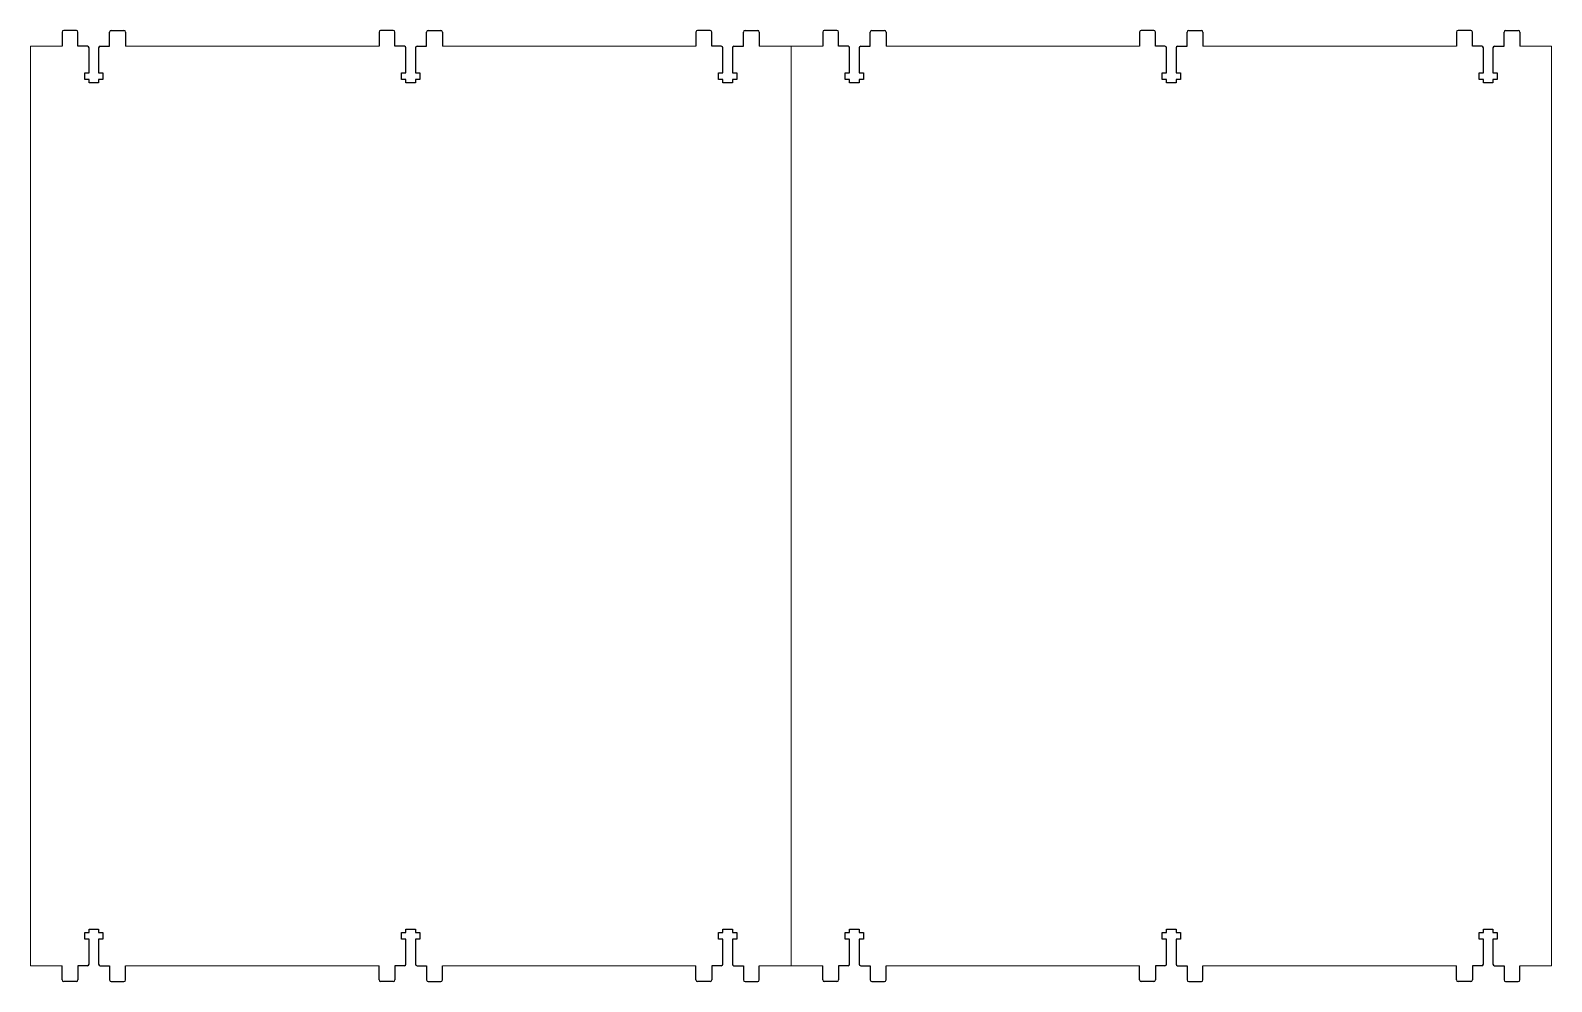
# Model space of a CAD drawing. Header units: millimetres. Extents: x 0 to 480, y 0 to 300.
import ezdxf

# ---------------------------------------------------------------- set-up
doc = ezdxf.new("R2010")
doc.units = ezdxf.units.MM
doc.layers.get('0').update_dxf_attribs({"linetype": 'CONTINUOUS', "lineweight": 25, "true_color": 0x000000})
doc.layers.add('Base - Horizontal', color=7, linetype='CONTINUOUS', lineweight=0, true_color=0x000000)

msp = doc.modelspace()

# ---------------------------------------------------------------- linework, layer by layer
for p, q in [((10, 299.5), (10, 295)), ((14.5, 300), (10.5, 300)), ((15, 295), (15, 299.5)), ((25, 295), (25, 299.5)), ((25.5, 300), (29.5, 300)), ((30, 299.5), (30, 295)), ((110, 299.5), (110, 295)), ((114.5, 300), (110.5, 300)), ((115, 295), (115, 299.5)), ((125, 295), (125, 299.5)), ((125.5, 300), (129.5, 300)), ((130, 299.5), (130, 295)), ((210, 299.5), (210, 295)), ((214.5, 300), (210.5, 300)), ((215, 295), (215, 299.5)), ((225, 295), (225, 299.5)), ((225.5, 300), (229.5, 300)), ((230, 299.5), (230, 295)), ((250, 299.5), (250, 295)), ((254.5, 300), (250.5, 300)), ((255, 295), (255, 299.5)), ((265, 295), (265, 299.5)), ((265.5, 300), (269.5, 300)), ((270, 299.5), (270, 295)), ((350, 299.5), (350, 295)), ((354.5, 300), (350.5, 300)), ((355, 295), (355, 299.5)), ((365, 295), (365, 299.5)), ((365.5, 300), (369.5, 300)), ((370, 299.5), (370, 295)), ((450, 299.5), (450, 295)), ((454.5, 300), (450.5, 300)), ((455, 295), (455, 299.5)), ((465, 295), (465, 299.5)), ((465.5, 300), (469.5, 300)), ((470, 299.5), (470, 295)), ((18, 295), (15, 295)), ((18.5, 286.67), (18.5, 294.5)), ((21.5, 294.5), (21.5, 286.67)), ((22, 295), (25, 295)), ((118, 295), (115, 295)), ((118.5, 286.67), (118.5, 294.5)), ((121.5, 294.5), (121.5, 286.67)), ((122, 295), (125, 295)), ((218, 295), (215, 295)), ((218.5, 286.67), (218.5, 294.5)), ((221.5, 294.5), (221.5, 286.67)), ((222, 295), (225, 295)), ((258, 295), (255, 295)), ((258.5, 286.67), (258.5, 294.5)), ((261.5, 294.5), (261.5, 286.67)), ((262, 295), (265, 295)), ((358, 295), (355, 295)), ((358.5, 286.67), (358.5, 294.5)), ((361.5, 294.5), (361.5, 286.67)), ((362, 295), (365, 295)), ((458, 295), (455, 295)), ((458.5, 286.67), (458.5, 294.5)), ((461.5, 294.5), (461.5, 286.67)), ((462, 295), (465, 295)), ((17.14, 284.5), (17.14, 286.67)), ((17.14, 286.67), (18.5, 286.67)), ((18.5, 284.5), (17.14, 284.5)), ((18.5, 283.5), (18.5, 284.5)), ((21.5, 283.5), (18.5, 283.5)), ((21.5, 286.67), (22.86, 286.67)), ((22.86, 284.5), (21.5, 284.5)), ((21.5, 284.5), (21.5, 283.5)), ((22.86, 286.67), (22.86, 284.5)), ((117.14, 284.5), (117.14, 286.67)), ((117.14, 286.67), (118.5, 286.67)), ((118.5, 284.5), (117.14, 284.5)), ((118.5, 283.5), (118.5, 284.5)), ((121.5, 283.5), (118.5, 283.5)), ((121.5, 286.67), (122.86, 286.67)), ((122.86, 284.5), (121.5, 284.5)), ((121.5, 284.5), (121.5, 283.5)), ((122.86, 286.67), (122.86, 284.5)), ((217.14, 284.5), (217.14, 286.67)), ((217.14, 286.67), (218.5, 286.67)), ((218.5, 284.5), (217.14, 284.5)), ((218.5, 283.5), (218.5, 284.5)), ((221.5, 283.5), (218.5, 283.5)), ((221.5, 286.67), (222.86, 286.67)), ((222.86, 284.5), (221.5, 284.5)), ((221.5, 284.5), (221.5, 283.5)), ((222.86, 286.67), (222.86, 284.5)), ((257.14, 284.5), (257.14, 286.67)), ((257.14, 286.67), (258.5, 286.67)), ((258.5, 284.5), (257.14, 284.5)), ((258.5, 283.5), (258.5, 284.5)), ((261.5, 283.5), (258.5, 283.5)), ((261.5, 286.67), (262.86, 286.67)), ((262.86, 284.5), (261.5, 284.5)), ((261.5, 284.5), (261.5, 283.5)), ((262.86, 286.67), (262.86, 284.5)), ((357.14, 284.5), (357.14, 286.67)), ((357.14, 286.67), (358.5, 286.67)), ((358.5, 284.5), (357.14, 284.5)), ((358.5, 283.5), (358.5, 284.5)), ((361.5, 283.5), (358.5, 283.5)), ((361.5, 286.67), (362.86, 286.67)), ((362.86, 284.5), (361.5, 284.5)), ((361.5, 284.5), (361.5, 283.5)), ((362.86, 286.67), (362.86, 284.5)), ((457.14, 284.5), (457.14, 286.67)), ((457.14, 286.67), (458.5, 286.67)), ((458.5, 284.5), (457.14, 284.5)), ((458.5, 283.5), (458.5, 284.5)), ((461.5, 283.5), (458.5, 283.5)), ((461.5, 286.67), (462.86, 286.67)), ((462.86, 284.5), (461.5, 284.5)), ((461.5, 284.5), (461.5, 283.5)), ((462.86, 286.67), (462.86, 284.5)), ((17.14, 13.33), (17.14, 15.5)), ((17.14, 15.5), (18.5, 15.5)), ((18.5, 16.5), (21.5, 16.5)), ((18.5, 15.5), (18.5, 16.5)), ((21.5, 16.5), (21.5, 15.5)), ((21.5, 15.5), (22.86, 15.5)), ((22.86, 15.5), (22.86, 13.33)), ((117.14, 13.33), (117.14, 15.5)), ((117.14, 15.5), (118.5, 15.5)), ((118.5, 16.5), (121.5, 16.5)), ((118.5, 15.5), (118.5, 16.5)), ((121.5, 16.5), (121.5, 15.5)), ((121.5, 15.5), (122.86, 15.5)), ((122.86, 15.5), (122.86, 13.33)), ((217.14, 13.33), (217.14, 15.5)), ((217.14, 15.5), (218.5, 15.5)), ((218.5, 16.5), (221.5, 16.5)), ((218.5, 15.5), (218.5, 16.5)), ((221.5, 16.5), (221.5, 15.5)), ((221.5, 15.5), (222.86, 15.5)), ((222.86, 15.5), (222.86, 13.33)), ((257.14, 13.33), (257.14, 15.5)), ((257.14, 15.5), (258.5, 15.5)), ((258.5, 16.5), (261.5, 16.5)), ((258.5, 15.5), (258.5, 16.5)), ((261.5, 16.5), (261.5, 15.5)), ((261.5, 15.5), (262.86, 15.5)), ((262.86, 15.5), (262.86, 13.33)), ((357.14, 13.33), (357.14, 15.5)), ((357.14, 15.5), (358.5, 15.5)), ((358.5, 16.5), (361.5, 16.5)), ((358.5, 15.5), (358.5, 16.5)), ((361.5, 16.5), (361.5, 15.5)), ((361.5, 15.5), (362.86, 15.5)), ((362.86, 15.5), (362.86, 13.33)), ((457.14, 13.33), (457.14, 15.5)), ((457.14, 15.5), (458.5, 15.5)), ((458.5, 16.5), (461.5, 16.5)), ((458.5, 15.5), (458.5, 16.5)), ((461.5, 16.5), (461.5, 15.5)), ((461.5, 15.5), (462.86, 15.5)), ((462.86, 15.5), (462.86, 13.33)), ((18.5, 13.33), (17.14, 13.33)), ((18.5, 5.5), (18.5, 13.33)), ((22.86, 13.33), (21.5, 13.33)), ((21.5, 13.33), (21.5, 5.5)), ((118.5, 13.33), (117.14, 13.33)), ((118.5, 5.5), (118.5, 13.33)), ((122.86, 13.33), (121.5, 13.33)), ((121.5, 13.33), (121.5, 5.5)), ((218.5, 13.33), (217.14, 13.33)), ((218.5, 5.5), (218.5, 13.33)), ((222.86, 13.33), (221.5, 13.33)), ((221.5, 13.33), (221.5, 5.5)), ((258.5, 13.33), (257.14, 13.33)), ((258.5, 5.5), (258.5, 13.33)), ((262.86, 13.33), (261.5, 13.33)), ((261.5, 13.33), (261.5, 5.5)), ((358.5, 13.33), (357.14, 13.33)), ((358.5, 5.5), (358.5, 13.33)), ((362.86, 13.33), (361.5, 13.33)), ((361.5, 13.33), (361.5, 5.5)), ((458.5, 13.33), (457.14, 13.33)), ((458.5, 5.5), (458.5, 13.33)), ((462.86, 13.33), (461.5, 13.33)), ((461.5, 13.33), (461.5, 5.5)), ((10, 0.5), (10, 5)), ((15, 5), (15, 0.5)), ((18, 5), (15, 5)), ((22, 5), (25, 5)), ((25, 5), (25, 0.5)), ((30, 0.5), (30, 5)), ((110, 0.5), (110, 5)), ((115, 5), (115, 0.5)), ((118, 5), (115, 5)), ((122, 5), (125, 5)), ((125, 5), (125, 0.5)), ((130, 0.5), (130, 5)), ((210, 0.5), (210, 5)), ((215, 5), (215, 0.5)), ((218, 5), (215, 5)), ((222, 5), (225, 5)), ((225, 5), (225, 0.5)), ((230, 0.5), (230, 5)), ((250, 0.5), (250, 5)), ((255, 5), (255, 0.5)), ((258, 5), (255, 5)), ((262, 5), (265, 5)), ((265, 5), (265, 0.5)), ((270, 0.5), (270, 5)), ((350, 0.5), (350, 5)), ((355, 5), (355, 0.5)), ((358, 5), (355, 5)), ((362, 5), (365, 5)), ((365, 5), (365, 0.5)), ((370, 0.5), (370, 5)), ((450, 0.5), (450, 5)), ((455, 5), (455, 0.5)), ((458, 5), (455, 5)), ((462, 5), (465, 5)), ((465, 5), (465, 0.5)), ((470, 0.5), (470, 5)), ((14.5, 0), (10.5, 0)), ((25.5, 0), (29.5, 0)), ((114.5, 0), (110.5, 0)), ((254.5, 0), (250.5, 0)), ((265.5, 0), (269.5, 0)), ((354.5, 0), (350.5, 0)), ((125.5, 0), (129.5, 0)), ((214.5, 0), (210.5, 0)), ((225.5, 0), (229.5, 0)), ((365.5, 0), (369.5, 0)), ((454.5, 0), (450.5, 0)), ((465.5, 0), (469.5, 0))]:
    msp.add_line(p, q)
for centre, start, end in [((10.5, 299.5), 90, 180), ((14.5, 299.5), 360, 90), ((25.5, 299.5), 90, 180), ((29.5, 299.5), 360, 90), ((110.5, 299.5), 90, 180), ((114.5, 299.5), 360, 90), ((125.5, 299.5), 90, 180), ((129.5, 299.5), 360, 90), ((210.5, 299.5), 90, 180), ((214.5, 299.5), 360, 90), ((225.5, 299.5), 90, 180), ((229.5, 299.5), 360, 90), ((250.5, 299.5), 90, 180), ((254.5, 299.5), 360, 90), ((265.5, 299.5), 90, 180), ((269.5, 299.5), 360, 90), ((350.5, 299.5), 90, 180), ((354.5, 299.5), 360, 90), ((365.5, 299.5), 90, 180), ((369.5, 299.5), 360, 90), ((450.5, 299.5), 90, 180), ((454.5, 299.5), 360, 90), ((465.5, 299.5), 90, 180), ((469.5, 299.5), 360, 90), ((18, 294.5), 360, 90), ((22, 294.5), 90, 180), ((118, 294.5), 360, 90), ((122, 294.5), 90, 180), ((218, 294.5), 360, 90), ((222, 294.5), 90, 180), ((258, 294.5), 360, 90), ((262, 294.5), 90, 180), ((358, 294.5), 360, 90), ((362, 294.5), 90, 180), ((458, 294.5), 360, 90), ((462, 294.5), 90, 180), ((18, 5.5), 270, 0), ((22, 5.5), 180, 270), ((118, 5.5), 270, 0), ((122, 5.5), 180, 270), ((218, 5.5), 270, 0), ((222, 5.5), 180, 270), ((258, 5.5), 270, 0), ((262, 5.5), 180, 270), ((358, 5.5), 270, 0), ((362, 5.5), 180, 270), ((458, 5.5), 270, 0), ((462, 5.5), 180, 270), ((10.5, 0.5), 180, 270), ((14.5, 0.5), 270, 0), ((25.5, 0.5), 180, 270), ((29.5, 0.5), 270, 0), ((110.5, 0.5), 180, 270), ((114.5, 0.5), 270, 0), ((125.5, 0.5), 180, 270), ((129.5, 0.5), 270, 0), ((210.5, 0.5), 180, 270), ((214.5, 0.5), 270, 0), ((225.5, 0.5), 180, 270), ((229.5, 0.5), 270, 0), ((250.5, 0.5), 180, 270), ((254.5, 0.5), 270, 0), ((265.5, 0.5), 180, 270), ((269.5, 0.5), 270, 0), ((350.5, 0.5), 180, 270), ((354.5, 0.5), 270, 0), ((365.5, 0.5), 180, 270), ((369.5, 0.5), 270, 0), ((450.5, 0.5), 180, 270), ((454.5, 0.5), 270, 0), ((465.5, 0.5), 180, 270), ((469.5, 0.5), 270, 0)]:
    msp.add_arc(centre, 0.5, start, end)
at = {"layer": 'Base - Horizontal'}
for p, q in [((0, 295), (0, 5)), ((0, 295), (10, 295)), ((30, 295), (110, 295)), ((130, 295), (210, 295)), ((230, 295), (240, 295)), ((240, 295), (240, 5)), ((240, 295), (250, 295)), ((270, 295), (350, 295)), ((370, 295), (450, 295)), ((470, 295), (480, 295)), ((480, 295), (480, 5)), ((0, 5), (10, 5)), ((30, 5), (110, 5)), ((130, 5), (210, 5)), ((230, 5), (240, 5)), ((240, 5), (250, 5)), ((270, 5), (350, 5)), ((370, 5), (450, 5)), ((470, 5), (480, 5))]:
    msp.add_line(p, q, dxfattribs=at)

doc.saveas('drawing.dxf')
